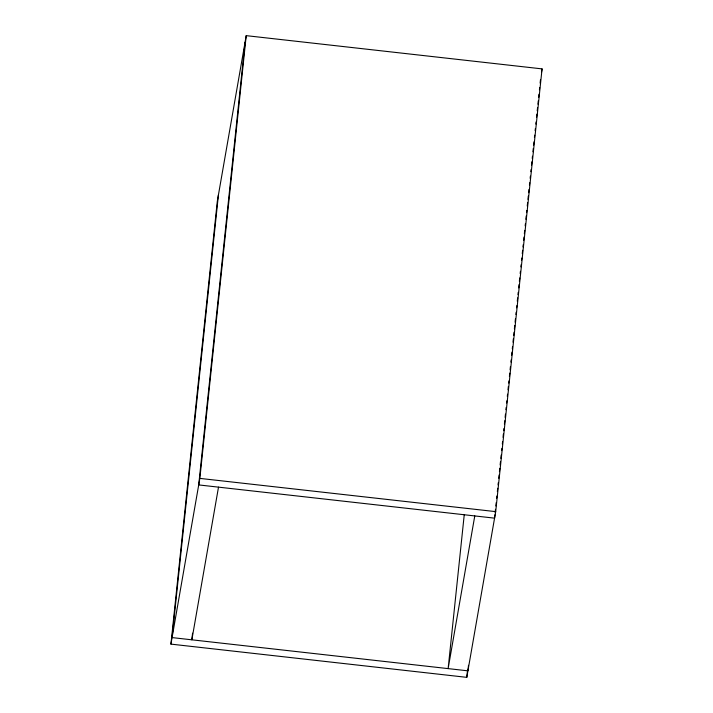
<?xml version="1.0" encoding="UTF-8"?>
<svg xmlns="http://www.w3.org/2000/svg" width="713" height="713" viewBox="0 0 713 713"><rect width="100%" height="100%" fill="white"/><g stroke="black" fill="none" stroke-linecap="round" stroke-linejoin="round"><path stroke-width="1.07" d="M170.933 644.115L217.296 201.369L246.217 35.65L542.067 68.885L495.704 511.631L466.783 677.35L170.933 644.115L199.854 478.396L246.217 35.65M218.428 194.845L172.065 637.591L467.924 670.835L468.503 665.3M245.076 42.165L198.713 484.92L494.572 518.155L494.92 514.831M192.555 633.18L191.859 639.819L218.508 487.139M464.243 514.75L448.129 668.607L474.778 515.927M466.783 677.35L467.594 669.605M495.152 512.62L495.499 509.296M495.847 505.98L496.195 502.656M496.658 498.227L496.89 496.016M497.353 491.587L497.701 488.262M498.048 484.947L498.28 482.737M498.744 478.307L499.091 474.983M499.439 471.667L499.786 468.343M500.134 465.019L500.481 461.703M500.829 458.379L501.177 455.063M501.64 450.634L501.872 448.424M502.335 443.994L502.567 441.775M503.03 437.354L503.378 434.03M503.726 430.705L503.957 428.495M504.421 424.066L504.768 420.75M505.116 417.426L505.464 414.11M505.927 409.681L506.159 407.462M506.622 403.041L506.854 400.822M507.317 396.392L507.549 394.182M508.012 389.753L508.36 386.437M508.708 383.113L508.939 380.902M509.403 376.473L509.75 373.149M510.098 369.833L510.446 366.509M510.909 362.079L511.141 359.869M511.604 355.439L511.961 352.124M512.308 348.8L512.54 346.589M513.004 342.16L513.351 338.835M513.699 335.52L514.046 332.196M514.394 328.88L514.741 325.556M515.089 322.24L515.437 318.916M515.9 314.486L516.132 312.276M516.595 307.847L516.827 305.636M517.29 301.207L517.638 297.882M517.986 294.567L518.217 292.348M518.681 287.927L519.028 284.603M519.376 281.279L519.724 277.963M520.187 273.534L520.419 271.323M520.882 266.894L521.114 264.683M521.577 260.254L521.809 258.035M522.273 253.614L522.62 250.29M522.968 246.965L523.199 244.755M523.663 240.326L524.01 237.01M524.358 233.686L524.706 230.37M525.169 225.941L525.401 223.722M525.864 219.301L526.212 215.977M526.559 212.652L526.791 210.442M527.255 206.012L527.602 202.697M527.95 199.373L528.297 196.057M528.645 192.733L528.993 189.408M529.456 184.988L529.688 182.769M530.151 178.339L530.383 176.129M530.846 171.699L531.078 169.489M531.541 165.059L531.889 161.744M532.237 158.42L532.468 156.209M532.932 151.78L533.279 148.456M533.627 145.14L533.975 141.816M534.438 137.386L534.67 135.176M535.133 130.746L535.365 128.536M535.837 124.107L536.069 121.896M536.533 117.467L536.88 114.142M537.228 110.827L537.575 107.503M537.923 104.187L538.27 100.863M538.618 97.538L538.966 94.223M539.429 89.793L539.661 87.583M540.124 83.154L540.472 79.829M541.506 72.147L542.067 68.885M199.854 478.396L495.704 511.631"/></g></svg>
